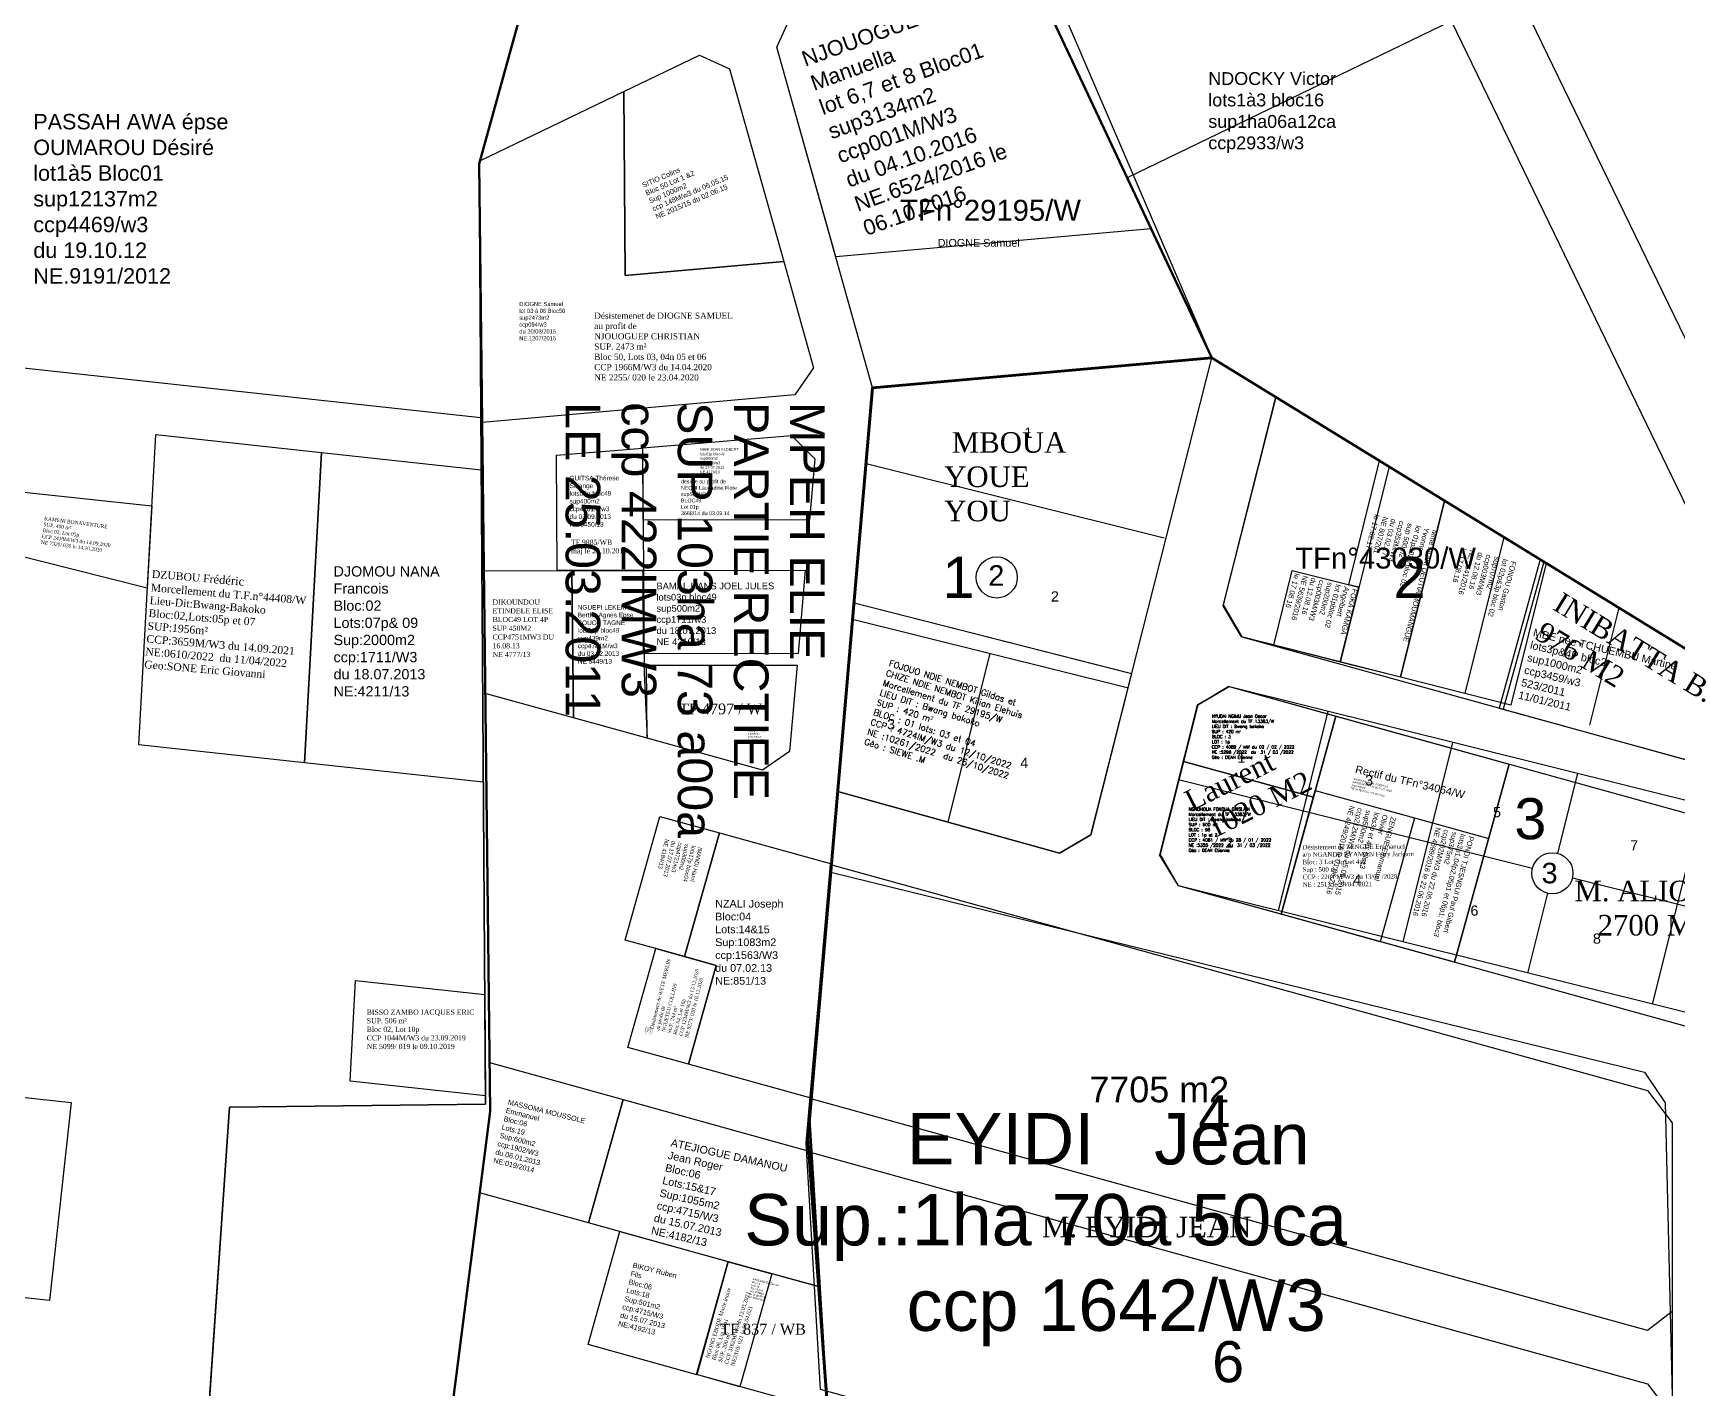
# Model space of a CAD drawing. Header units: millimetres. Extents: x 590121 to 927379, y 438565 to 1441738.
# Drawn here: x 925174.1 to 925493.9, y 1439660.3 to 1439923.9 of the extents above; entities that cross this region are included whole.
import ezdxf

# ---------------------------------------------------------------- set-up
doc = ezdxf.new("R2010")
doc.units = ezdxf.units.MM
doc.header["$LTSCALE"] = 10
for name, color, linetype in [('end maj 26 02 2021', 30, 'Continuous'), ('MAJ AVRIL 2021', 7, 'Continuous'), ('MAJ FEV 2022', 7, 'Continuous'), ('MAJ JAN 2022', 12, 'Continuous'), ('TF Annulés', 8, 'Continuous')]:
    doc.layers.add(name, color=color, linetype=linetype)
doc.styles.get("Standard").update_dxf_attribs({"font": 'arial.ttf'})
doc.styles.add('Times 1.0', font='times.ttf', dxfattribs={"width": 0.99, "height": 1})
doc.styles.add('Times 4.0', font='times.ttf', dxfattribs={"width": 0.99, "height": 2})

msp = doc.modelspace()

# ---------------------------------------------------------------- linework, layer by layer
for p, q in [((925393.36, 1439764.13), (925397.94, 1439782.17)), ((925397.94, 1439782.17), (925423.19, 1439775.19)), ((925423.19, 1439775.19), (925416.89, 1439752.43)), ((925396.95, 1439757.95), (925393.36, 1439764.13)), ((925416.89, 1439752.43), (925396.95, 1439757.95)), ((925416.89, 1439752.43), (925416.89, 1439752.43))]:
    msp.add_line(p, q)
at = {"flags": 128}
msp.add_lwpolyline([(925198.04, 1439845.77), (925230.24, 1439842.28), (925226.92, 1439781.89), (925194.73, 1439785.39)], close=True, dxfattribs=at)
at = {"color": 1, "flags": 128}
msp.add_lwpolyline([(925406.79, 1439796.73), (925427.56, 1439790.98), (925423.19, 1439775.19), (925397.94, 1439782.17), (925400.74, 1439793.22)], close=True, dxfattribs=at)
at = {"color": 3, "flags": 128}
msp.add_lwpolyline([(925397.94, 1439782.17), (925423.19, 1439775.19), (925416.89, 1439752.43), (925396.95, 1439757.95), (925393.36, 1439764.13), (925397.94, 1439782.17)], dxfattribs=at)
at = {"color": 1, "lineweight": -3, "ltscale": 0.0014, "flags": 128}
msp.add_lwpolyline([(925155.87, 1439718.59), (925181.54, 1439715.81), (925177.33, 1439677.3), (925151.67, 1439680.09)], close=True, dxfattribs=at)
at = {"color": 150, "flags": 128}
msp.add_lwpolyline([(925309.37, 1439684.84), (925317.82, 1439682.51), (925311.65, 1439660.53), (925303.2, 1439662.87)], close=True, dxfattribs=at)
at = {"layer": 'end maj 26 02 2021', "color": 3, "linetype": 'ByBlock'}
for p, q in [((925179.09, 1440337.89), (925403.41, 1439860.67)), ((925337.45, 1439854.84), (925403.41, 1439860.67)), ((925403.41, 1439860.67), (925626.23, 1439723.85)), ((925324.83, 1439708.81), (925337.45, 1439854.84)), ((925336.42, 1439550.42), (925324.83, 1439708.81))]:
    msp.add_line(p, q, dxfattribs=at)
at = {"layer": 'end maj 26 02 2021', "color": 5, "linetype": 'ByBlock'}
for p, q in [((925339.6, 1439996.42), (925403.41, 1439860.67)), ((925260.89, 1439898.44), (925281.73, 1439973.69)), ((925262.15, 1439715.47), (925260.89, 1439898.44)), ((925262.15, 1439715.47), (925260.89, 1439898.44)), ((925403.41, 1439860.67), (925337.45, 1439854.84)), ((925200.47, 1439542.15), (925212.37, 1439714.88)), ((925200.47, 1439542.15), (925212.37, 1439714.88)), ((925212.37, 1439714.88), (925262.15, 1439715.47)), ((925212.37, 1439714.88), (925262.15, 1439715.47)), ((925324.83, 1439708.81), (925336.42, 1439550.42))]:
    msp.add_line(p, q, dxfattribs=at)
at = {"layer": 'end maj 26 02 2021', "color": 7, "linetype": 'ByBlock'}
for p, q in [((925363.97, 1439952.57), (925403.41, 1439860.67)), ((925626.23, 1439723.85), (925403.41, 1439860.67)), ((925405.61, 1439812.46), (925415.91, 1439853)), ((925336.18, 1439840.11), (925394.19, 1439825.68)), ((925437.9, 1439839.49), (925428.41, 1439801.51)), ((925460.24, 1439825.78), (925452.64, 1439795.36)), ((925409.22, 1439806.38), (925405.61, 1439812.46)), ((925482.58, 1439812.06), (925476.87, 1439789.2)), ((925333.56, 1439809.85), (925386.95, 1439796.56)), ((925360.26, 1439803.21), (925352.08, 1439770.36)), ((925400.55, 1439793.13), (925406.61, 1439796.77)), ((925576.6, 1439754.33), (925406.61, 1439796.77)), ((925400.55, 1439793.13), (925393.28, 1439764.02)), ((925426.02, 1439791.92), (925416.33, 1439753.11)), ((925450.27, 1439785.87), (925440.58, 1439747.06)), ((925465.8, 1439761.37), (925396.92, 1439778.57)), ((925474.53, 1439779.81), (925470.65, 1439764.29)), ((925498.78, 1439773.75), (925489.09, 1439734.95)), ((925396.92, 1439757.96), (925393.28, 1439764.02)), ((925603.85, 1439726.91), (925473.56, 1439759.44)), ((925578.15, 1439712.71), (925396.92, 1439757.96)), ((925468.72, 1439756.52), (925464.84, 1439741))]:
    msp.add_line(p, q, dxfattribs=at)
at = {"layer": 'end maj 26 02 2021', "linetype": 'ByBlock'}
for p, q in [((925502.88, 1439849.2), (925459.31, 1439939.21)), ((925387, 1439895.78), (925450.02, 1439926.25)), ((925329.31, 1439760.62), (925487.6, 1439721.73)), ((925487.6, 1439721.73), (925491.6, 1439715.77)), ((925491.6, 1439715.77), (925493.93, 1439620.8)), ((925328.48, 1439658.94), (925324.83, 1439708.81))]:
    msp.add_line(p, q, dxfattribs=at)
at = {"layer": 'end maj 26 02 2021', "linetype": 'ByBlock', "ltscale": 0.0014}
for p, q in [((925260.89, 1439898.44), (925262.15, 1439715.47)), ((925467.31, 1439821.43), (925459.32, 1439792.56)), ((925459.32, 1439792.56), (925499.6, 1439781.42)), ((925212.37, 1439714.88), (925200.47, 1439542.15)), ((925262.15, 1439715.47), (925212.37, 1439714.88))]:
    msp.add_line(p, q, dxfattribs=at)
at = {"layer": 'end maj 26 02 2021', "color": 0, "linetype": 'ByBlock'}
for p, q in [((925403.41, 1439860.67), (925337.45, 1439854.84)), ((925379.87, 1439767.86), (925403.41, 1439860.67)), ((925626.23, 1439723.85), (925403.41, 1439860.67)), ((925337.45, 1439854.84), (925324.5, 1439708)), ((925415.91, 1439853), (925405.66, 1439812.6)), ((925468.01, 1439821), (925460.08, 1439792.35)), ((925333.83, 1439813), (925387.84, 1439799.3)), ((925405.66, 1439812.6), (925409.25, 1439806.42)), ((925409.25, 1439806.42), (925559.45, 1439764.86)), ((925400.74, 1439793.21), (925406.79, 1439796.72)), ((925406.79, 1439796.72), (925590.21, 1439745.97)), ((925393.37, 1439764.12), (925400.74, 1439793.21)), ((925400.74, 1439793.21), (925393.37, 1439764.12)), ((925416.89, 1439752.43), (925427.56, 1439790.98)), ((925450.63, 1439743.09), (925461.29, 1439781.64)), ((925330.66, 1439776.29), (925373.82, 1439764.34)), ((925373.82, 1439764.34), (925379.87, 1439767.86)), ((925329.28, 1439762.14), (925488.18, 1439718.17)), ((925396.95, 1439757.94), (925393.37, 1439764.12)), ((925558.7, 1439713.18), (925396.95, 1439757.94)), ((925488.18, 1439718.17), (925493, 1439711.84)), ((925488.18, 1439671.48), (925325.26, 1439716.57)), ((925493, 1439711.84), (925493, 1439675.15)), ((925324.59, 1439706.37), (925488.18, 1439661.11)), ((925493, 1439675.15), (925488.18, 1439671.48)), ((925488.18, 1439661.11), (925493, 1439654.77))]:
    msp.add_line(p, q, dxfattribs=at)
at = {"layer": 'end maj 26 02 2021', "color": 6, "linetype": 'ByBlock', "lineweight": 50, "ltscale": 0.0014, "flags": 128}
msp.add_lwpolyline([(925665.03, 1438955.68), (925698.18, 1439212.92), (925694.66, 1439547.94), (925626.23, 1439723.85), (925403.41, 1439860.67), (925179.09, 1440337.89), (925328.59, 1440725.96), (925461.94, 1440945.14), (925426.23, 1441284.92), (925217.44, 1441724.31), (925558.88, 1441566.24), (925795.78, 1441474.51), (926028.41, 1441432.43), (926345.65, 1441436.32), (926526.96, 1441473.37)], dxfattribs=at)
at = {"layer": 'end maj 26 02 2021', "linetype": 'ByBlock', "flags": 128}
for points in [[(925185.79, 1439264.16), (925203.51, 1439344.65), (925174.33, 1439346.8), (925229.21, 1439487.92), (925180.26, 1439526.94), (925200.47, 1439542.15), (925212.37, 1439714.88), (925262.15, 1439715.47), (925260.89, 1439898.44), (925281.73, 1439973.69), (925234.59, 1439996.18), (925233.2, 1440029.88), (925222.77, 1440055.65), (925194.25, 1440230.87), (925222.91, 1440244.66)], [(925185.79, 1439264.16), (925203.51, 1439344.65), (925174.33, 1439346.8), (925229.21, 1439487.92), (925180.26, 1439526.94), (925200.47, 1439542.15), (925212.37, 1439714.88), (925262.15, 1439715.47), (925260.89, 1439898.44), (925281.73, 1439973.69), (925234.59, 1439996.18), (925233.2, 1440029.88), (925222.77, 1440055.65), (925194.25, 1440230.87), (925222.91, 1440244.66)], [(925307.64, 1439768.27), (925329.45, 1439762.24), (925325.51, 1439716.64), (925301.62, 1439723.25), (925307.03, 1439742.5), (925300.88, 1439744.2), (925307.64, 1439768.27)]]:
    msp.add_lwpolyline(points, dxfattribs=at)
at = {"layer": 'end maj 26 02 2021', "color": 3, "linetype": 'ByBlock', "lineweight": 50, "ltscale": 0.0014, "flags": 128}
msp.add_lwpolyline([(925403.41, 1439860.67), (925337.45, 1439854.84), (925325.15, 1439712.55), (925339.03, 1439485.95), (925229.21, 1439487.92), (925241.42, 1439545.3), (925263.03, 1439714.07), (925260.89, 1439898.44), (925281.73, 1439973.69), (925234.59, 1439996.18), (925233.2, 1440029.88), (925222.77, 1440055.65), (925194.25, 1440230.87), (925222.91, 1440244.66), (925222.91, 1440244.66)], close=True, dxfattribs=at)
at = {"layer": 'end maj 26 02 2021', "color": 5, "linetype": 'ByBlock', "flags": 128}
msp.add_lwpolyline([(925427.13, 1439973.55), (925514.92, 1439792.2), (925403.41, 1439860.67), (925362.45, 1439947.81), (925420.45, 1439975.71), (925427.13, 1439973.55)], dxfattribs=at)
at = {"layer": 'end maj 26 02 2021', "color": 3, "linetype": 'ByBlock', "lineweight": -3, "ltscale": 0.0014, "flags": 128}
for points in [[(925362.45, 1439947.81), (925403.41, 1439860.67), (925337.45, 1439854.84), (925318.83, 1439921.13), (925321.98, 1439928.13)], [(925415.91, 1439853), (925468.49, 1439820.71), (925461.59, 1439793.09), (925409.22, 1439806.38), (925405.61, 1439812.46)], [(925292.69, 1439843.11), (925292.86, 1439819.32), (925276.11, 1439819.29), (925275.95, 1439841.77)], [(925293.49, 1439800.9), (925322.75, 1439800.9), (925321.3, 1439784.12), (925316.05, 1439780.47), (925293.59, 1439786.69)], [(925427.56, 1439790.98), (925461.29, 1439781.64), (925450.63, 1439743.09), (925416.89, 1439752.43)], [(925309.37, 1439684.86), (925327.15, 1439679.93), (925328.63, 1439655.83), (925303.2, 1439662.87)]]:
    msp.add_lwpolyline(points, close=True, dxfattribs=at)
at = {"layer": 'end maj 26 02 2021', "color": 150, "linetype": 'ByBlock', "lineweight": -3, "ltscale": 0.0014, "flags": 128}
for points in [[(925362.45, 1439947.81), (925391.61, 1439885.78), (925330.29, 1439880.35), (925318.83, 1439921.13), (925321.98, 1439928.13)], [(925289.08, 1439912.51), (925289.33, 1439876.74), (925320.15, 1439879.45), (925325.96, 1439858.76), (925322.33, 1439853.5), (925261.47, 1439848.12), (925260.89, 1439898.44), (925261.05, 1439899.02)], [(925436.07, 1439840.62), (925448.7, 1439832.86), (925440.12, 1439798.54), (925428.41, 1439801.51), (925432.05, 1439816.07), (925430.05, 1439816.51)], [(925168.71, 1439834.95), (925197.24, 1439831.86), (925196.37, 1439815.9), (925168.06, 1439823.03)], [(925448.7, 1439832.86), (925468.49, 1439820.71), (925461.59, 1439793.09), (925440.12, 1439798.54)], [(925419.09, 1439819.3), (925432.05, 1439816.07), (925428.41, 1439801.51), (925415.47, 1439804.8)], [(925295.27, 1439745.76), (925307.03, 1439742.5), (925301.62, 1439723.25), (925289.86, 1439726.5)], [(925236.88, 1439739.53), (925262, 1439736.8), (925262.14, 1439717.12), (925235.81, 1439719.98)]]:
    msp.add_lwpolyline(points, close=True, dxfattribs=at)
at = {"layer": 'end maj 26 02 2021', "linetype": 'ByBlock', "ltscale": 0.0014, "flags": 128}
for points in [[(925118.83, 1439944.12), (925269.91, 1439931), (925260.89, 1439898.44), (925261.23, 1439848.98), (925107.14, 1439865.71), (925118.45, 1439937.01)], [(925303.77, 1439919.57), (925309.63, 1439916.93), (925320.15, 1439879.45), (925289.33, 1439876.73), (925289.08, 1439912.51)], [(925289.08, 1439912.51), (925289.33, 1439876.73), (925320.15, 1439879.45), (925325.96, 1439858.76), (925322.33, 1439853.5), (925261.47, 1439848.12), (925260.89, 1439898.44), (925261.05, 1439899.02)]]:
    msp.add_lwpolyline(points, close=True, dxfattribs=at)
at = {"layer": 'end maj 26 02 2021', "color": 3, "linetype": 'ByBlock', "lineweight": 60, "ltscale": 0.0014, "flags": 128}
msp.add_lwpolyline([(925403.41, 1439860.67), (925626.23, 1439723.85), (925694.66, 1439547.94), (925698.18, 1439212.92), (925665.03, 1438955.68), (925715.09, 1438590.1), (925841.26, 1438441.57), (925550, 1438420.5), (925365.01, 1438465.18), (925310, 1438743.2), (925294.47, 1438982.09), (925329.96, 1439159.25), (925342.69, 1439395.58), (925336.42, 1439550.42), (925324.83, 1439708.81), (925337.45, 1439854.84)], close=True, dxfattribs=at)
at = {"layer": 'end maj 26 02 2021', "linetype": 'ByBlock', "lineweight": -3, "ltscale": 0.0014, "flags": 128}
for points in [[(925321.67, 1439845.6), (925326.22, 1439841.03), (925325.19, 1439829.14), (925292.8, 1439829.08), (925292.77, 1439843.18)], [(925230.24, 1439842.28), (925261.3, 1439838.91), (925261.72, 1439778.11), (925226.92, 1439781.89)], [(925292.69, 1439843.11), (925292.86, 1439819.32), (925278.95, 1439819.29), (925276.11, 1439819.28), (925275.95, 1439841.77)], [(925278.95, 1439819.29), (925279.28, 1439790.64), (925262.09, 1439795.4), (925261.81, 1439819.26), (925276.11, 1439819.29)], [(925292.86, 1439819.32), (925293, 1439799.32), (925293.59, 1439786.69), (925279.28, 1439790.64), (925278.95, 1439819.29)], [(925324.35, 1439819.38), (925322.95, 1439803.15), (925292.85, 1439803.09), (925292.82, 1439819.32)], [(925293.49, 1439800.9), (925322.75, 1439800.9), (925321.3, 1439784.12), (925316.05, 1439780.47), (925293.59, 1439786.69)], [(925296.07, 1439771.47), (925307.64, 1439768.27), (925300.88, 1439744.2), (925295.27, 1439745.76), (925289.31, 1439747.4)], [(925295.27, 1439745.76), (925300.88, 1439744.2), (925307.03, 1439742.5), (925301.62, 1439723.25), (925289.86, 1439726.5)], [(925262.92, 1439723.58), (925288.93, 1439716.38), (925282.19, 1439692.38), (925261.01, 1439698.25), (925263.03, 1439714.07)], [(925288.93, 1439716.38), (925325.54, 1439706.25), (925327.15, 1439679.93), (925309.37, 1439684.84), (925282.19, 1439692.38)], [(925288.27, 1439690.7), (925309.37, 1439684.86), (925303.28, 1439662.84), (925282.1, 1439668.71)]]:
    msp.add_lwpolyline(points, close=True, dxfattribs=at)
at = {"layer": 'end maj 26 02 2021', "color": 150, "linetype": 'ByBlock', "lineweight": -3, "ltscale": 0.0014, "flags": 128}
for points in [[(925423.56, 1439776.52), (925442.84, 1439771.19), (925436.17, 1439747.09)], [(925442.86, 1439771.18), (925457.32, 1439767.18)]]:
    msp.add_lwpolyline(points, dxfattribs=at)
at = {"layer": 'end maj 26 02 2021', "linetype": 'ByBlock', "flags": 128}
msp.add_lwpolyline([(925329.28, 1439762.14), (925488.18, 1439718.17), (925493, 1439711.84), (925493, 1439619.12), (925488.18, 1439615.45), (925327.3, 1439659.97), (925324.5, 1439708)], close=True, dxfattribs=at)
at = {"layer": 'end maj 26 02 2021', "linetype": 'ByBlock'}
for centre in [(925361.59, 1439817.96), (925469.68, 1439760.41)]:
    msp.add_circle(centre, 4, dxfattribs=at)
for p in [(925403.41, 1439860.67), (925337.45, 1439854.84), (925325.15, 1439712.55)]:
    msp.add_point(p, dxfattribs=at)
at = {"layer": 'MAJ AVRIL 2021', "flags": 128}
msp.add_lwpolyline([(925423.56, 1439776.52), (925442.84, 1439771.19), (925436.17, 1439747.09), (925416.89, 1439752.43)], close=True, dxfattribs=at)
at = {"layer": 'MAJ JAN 2022', "color": 1, "lineweight": -3, "ltscale": 0.0014, "flags": 128}
msp.add_lwpolyline([(925406.79, 1439796.73), (925427.56, 1439790.98)], dxfattribs=at)
at = {"layer": 'TF Annulés', "color": 1, "lineweight": 30, "ltscale": 0.0014, "flags": 128}
msp.add_lwpolyline([(925333.83, 1439813), (925387.82, 1439799.3), (925379.87, 1439767.86), (925373.82, 1439764.34), (925330.66, 1439776.29)], close=True, dxfattribs=at)

# ---------------------------------------------------------------- texts
at = {"insert": (925340.89, 1439801.92), "char_height": 1.2, "attachment_point": 1, "rotation": 342.4942}
msp.add_mtext_dynamic_manual_height_columns('{\\Fromanc|c0;FOJOUO NDIE NEMBOT Gildas et \\PCHIZE NDIE NEMBOT Kilian Elehuis \\PMorcellement du TF 29195/W  \\PLIEU DIT : Bwang bakoko \\PSUP : 420 m\\fTimes New Roman|b0|i0|c186|p18;²\\Fromanc|c0;\\PBLOC : 01 lots: 03 et 04\\PCCP : 4724IM/W3 du 12/10/2022\\PNE :10261/2022  du 26/10/2022\\PGéo : SIEWE .M }', width=62.0824, gutter_width=12.5, heights=[0], dxfattribs=at)
at = {"char_height": 0.6, "attachment_point": 1}
for s, insert in [('{\\Fromanc|c0;NYUDAI NGIMU Jean Oscar  \\PMorcellement du TF 13383/W  \\PLIEU DIT : Bwang bakoko \\PSUP : 420 m}²{\\Fromanc|c0;\\PBLOC : 3\\PLOT : 1p \\PCCP : 4089 / MW du 02 / 02 / 2022\\PNE :5298 /2022  du  31 / 03 /2022\\PGéo : DEAH Etienne }', (925403.43, 1439791.28)), ('{\\Fromanc|c0;NGNOHOUA FOKOUA GHISLAIN  \\PMorcellement du TF 13383/W  \\PLIEU DIT : Bwang bakoko \\PSUP : 600 m}²{\\Fromanc|c0;\\PBLOC : 98\\PLOT : 1p et 2\\PCCP : 4081 / MW du 28 / 01 / 2022\\PNE :5355 /2022  du  31 / 03 /2022\\PGéo : DEAH Etienne }', (925398.92, 1439773.18))]:
    msp.add_mtext_dynamic_manual_height_columns(s, width=62.0824, gutter_width=12.5, heights=[0], dxfattribs=dict(at, insert=insert))
at = {"layer": 'end maj 26 02 2021', "color": 1, "linetype": 'ByBlock'}
for s, p in [('TFn°29195/W', (925342.8, 1439887.35)), ('TFn°43030/W', (925419.65, 1439819.69))]:
    msp.add_text(s, height=4.0738, dxfattribs=at).set_placement(p)
at = {"layer": 'end maj 26 02 2021', "linetype": 'ByBlock', "ltscale": 0.0014}
for s, height, p in [('ccp 422IMW3', 6.7392, (925288.64, 1439852.06)), ('SUP 103ha 73 a00a', 6.7392, (925299.55, 1439852.06)), ('LE 25.03.2011', 6.7392, (925277.73, 1439852.06)), ('PARTIE RECTIEE', 6.7392, (925310.46, 1439852.06)), ('MPEH ELIE', 6.739, (925321.37, 1439852.06))]:
    msp.add_text(s, height=height, rotation=270, dxfattribs=at).set_placement(p)
at = {"layer": 'end maj 26 02 2021', "linetype": 'ByBlock'}
for s, height, p in [('1', 2, (925366.95, 1439845.1)), ('1', 2, (925366.95, 1439845.1)), ('1', 2, (925366.95, 1439845.1)), ('1', 2, (925366.95, 1439845.1)), ('2', 4, (925359.96, 1439816.34)), ('2', 4, (925359.96, 1439816.34)), ('2', 4, (925359.96, 1439816.34)), ('2', 4, (925359.96, 1439816.34)), ('2', 2, (925372.13, 1439813.26)), ('2', 2, (925372.13, 1439813.26)), ('2', 2, (925372.13, 1439813.26)), ('2', 2, (925372.13, 1439813.26)), ('3', 2, (925340.26, 1439788.4)), ('3', 2, (925340.26, 1439788.4)), ('3', 2, (925340.26, 1439788.4)), ('3', 2, (925340.26, 1439788.4)), ('4', 2, (925366.17, 1439780.89)), ('4', 2, (925366.17, 1439780.89)), ('4', 2, (925366.17, 1439780.89)), ('4', 2, (925366.17, 1439780.89)), ('1', 2, (925408.39, 1439781.93)), ('1', 2, (925408.39, 1439781.93)), ('1', 2, (925408.39, 1439781.93)), ('1', 2, (925408.39, 1439781.93)), ('3', 2, (925433.26, 1439777.52)), ('3', 2, (925433.26, 1439777.52)), ('3', 2, (925433.26, 1439777.52)), ('3', 2, (925433.26, 1439777.52)), ('5', 2, (925458.13, 1439771.31)), ('5', 2, (925458.13, 1439771.31)), ('5', 2, (925458.13, 1439771.31)), ('5', 2, (925458.13, 1439771.31)), ('2', 2, (925406.06, 1439765.36)), ('2', 2, (925406.06, 1439765.36)), ('2', 2, (925406.06, 1439765.36)), ('2', 2, (925406.06, 1439765.36)), ('7', 2, (925484.81, 1439764.84)), ('7', 2, (925484.81, 1439764.84)), ('7', 2, (925484.81, 1439764.84)), ('7', 2, (925484.81, 1439764.84)), ('3', 4, (925467.58, 1439758.45)), ('3', 4, (925467.58, 1439758.45)), ('3', 4, (925467.58, 1439758.45)), ('3', 4, (925467.58, 1439758.45)), ('4', 2, (925430.93, 1439758.11)), ('4', 2, (925430.93, 1439758.11)), ('4', 2, (925430.93, 1439758.11)), ('4', 2, (925430.93, 1439758.11)), ('6', 2, (925453.73, 1439752.15)), ('6', 2, (925453.73, 1439752.15)), ('6', 2, (925453.73, 1439752.15)), ('6', 2, (925453.73, 1439752.15)), ('8', 2, (925477.56, 1439746.71)), ('8', 2, (925477.56, 1439746.71)), ('8', 2, (925477.56, 1439746.71)), ('8', 2, (925477.56, 1439746.71))]:
    msp.add_text(s, height=height, dxfattribs=at).set_placement(p)
at = {"layer": 'end maj 26 02 2021', "color": 0, "linetype": 'ByBlock'}
for s, height, p in [('1', 8, (925351.05, 1439813.97)), ('2', 8, (925438.77, 1439813.97)), ('3', 8, (925462.28, 1439767.03)), ('7705 m2', 5, (925379.61, 1439715.85)), ('4', 8, (925400.79, 1439709.24)), ('6', 8, (925403.5, 1439661.39))]:
    msp.add_text(s, height=height, dxfattribs=at).set_placement(p)
at = {"layer": 'end maj 26 02 2021', "linetype": 'ByBlock', "lineweight": -3, "ltscale": 0.0014, "style": 'Times 1.0', "width": 0.99}
for s, p in [('DIKOUNDOU', (925263.52, 1439812.67)), ('ETINDELE ELISE', (925263.52, 1439810.97)), ('BLOC49 LOT 4P', (925263.52, 1439809.28)), ('CCP4751MW3 DU', (925263.52, 1439805.88)), ('SUP 450M2', (925263.52, 1439807.58)), ('16.08.13', (925263.52, 1439804.18)), ('NE 4777/13', (925263.52, 1439802.48))]:
    msp.add_text(s, height=1, dxfattribs=at).set_placement(p)
at = {"layer": 'end maj 26 02 2021', "color": 1, "linetype": 'ByBlock'}
msp.add_text('T.F.44408/W', height=25, rotation=290.5418, dxfattribs=at).set_placement((925084.23, 1439735.66))
at = {"layer": 'end maj 26 02 2021', "color": 7, "linetype": 'ByBlock'}
for s, p in [('EYIDI   Jean', (925344.07, 1439703.77)), ('   Sup.:1ha 70a 50ca', (925300.81, 1439688.02)), ('ccp 1642/W3', (925344.07, 1439671.39))]:
    msp.add_text(s, height=10, dxfattribs=at).set_placement(p)
at = {"layer": 'end maj 26 02 2021', "color": 5, "linetype": 'ByBlock', "insert": (925323.33, 1439920.11), "char_height": 3, "width": 50.3006, "attachment_point": 1, "rotation": 19.9281}
msp.add_mtext('{\\C7;NJOUOGUEP LAPTCHE Manuella \\Plot 6,7 et 8 Bloc01\\Psup3134m2\\Pccp001M/W3\\Pdu 04.10.2016\\PNE.6524/2016 le \\P06.10.2016}', dxfattribs=at)
at = {"layer": 'end maj 26 02 2021', "color": 5, "linetype": 'ByBlock', "attachment_point": 1}
for s, insert, char_height, width in [('NDOCKY Victor\\Plots1à3 bloc16\\Psup1ha06a12ca\\Pccp2933/w3', (925402.74, 1439916.26), 2.5, 64.88), ('{\\C7;PASSAH AWA épse\\POUMAROU Désiré\\Plot1à5 Bloc01\\Psup12137m2\\Pccp4469/w3\\Pdu 19.10.12\\PNE.9191/2012}', (925174.19, 1439908.13), 3, 43.1352), ('{\\C7;DIOGNE Samuel}', (925350.11, 1439883.81), 1.5, 21.5676), ('{\\C7;DIOGNE Samuel\\Plot 03 à 06 Bloc50\\Psup2473m2\\Pccp094/w3\\Pdu 20/03/2015\\PNE.1207/2015}', (925268.72, 1439871.56), 0.8, 17.2541)]:
    msp.add_mtext(s, dxfattribs=dict(at, insert=insert, char_height=char_height, width=width))
at = {"layer": 'end maj 26 02 2021', "linetype": 'ByBlock', "ltscale": 0.0014, "attachment_point": 1}
for s, insert, char_height, width, rotation in [('{\\C7;SITIO Colins\\PBloc 50 Lot 1 &2\\PSup 1000m2\\Pccp 148M/w3 du 06.05.15\\PNE 2015/15 du 02.06.15}', (925292.47, 1439894.68), 0.9965, 23.9273, 23.1468), ('{\\C7;MASSOMA MOUSSOLE\\PEmmanuel\\PBloc:06\\PLots:19\\PSup:600m2\\Pccp:1902/W3 \\Pdu 06.01.2013\\PNE:019/2014}', (925266.66, 1439716.42), 1, 30.23, 346.028), ('{\\C7;ATEJIOGUE DAMANOU\\PJean Roger\\PBloc:06\\PLots:15&17\\PSup:1055m2\\Pccp:4715/W3 \\Pdu 15.07.2013\\PNE:4182/13}', (925298.41, 1439708.78), 1.5, 30.23, 347.3939), ('{\\C7;BIKOY Ruben\\PFils\\PBloc:06\\PLots:18\\PSup:501m2\\Pccp:4715/W3 \\Pdu 15.07.2013\\PNE:4192/13}', (925290.93, 1439684.69), 1, 30.23, 346.0281), ('{\\C7;BASSANGUEN Etienne\\PBloc:06\\PLots:16\\PSup:512m2\\Pccp:4798/W3 \\Pdu 13.09.2013\\PNE:5550/2013}', (925314.18, 1439681.65), 0.35, 10.5805, 346.028)]:
    msp.add_mtext(s, dxfattribs=dict(at, insert=insert, char_height=char_height, width=width, rotation=rotation))
at = {"layer": 'end maj 26 02 2021', "color": 150, "linetype": 'ByBlock', "lineweight": -3, "ltscale": 0.0014, "attachment_point": 1, "style": 'Times 1.0'}
for s, insert, char_height, width in [('{\\C1;Désistemenet de DIOGNE SAMUEL \\Pau profit de\\P\\C256;NJOUOGUEP CHRISTIAN\\PSUP. 2473 m²\\PBloc 50, Lots 03, 04n 05 et 06\\PCCP 1966M/W3 du 14.04.2020\\PNE 2255/ 020 le 23.04.2020}', (925283.3, 1439869.48), 1.2, 92.3691), ('{\\C1;TF 9885/WB\\Pmaj le 22.10.2019}', (925278.77, 1439825.31), 1, 21.2325), ('{\\C1;TF 4797 / W}', (925299.79, 1439793.43), 2.1, 38.3583), ('{\\C256;BISSO ZAMBO JACQUES ERIC\\PSUP. 506 m²\\PBloc 02, Lot 10p\\PCCP 1044M/W3 du 23.09.2019\\PNE 5099/ 019 le 09.10.2019}', (925239.04, 1439733.89), 1, 78.8949), ('{\\C1;TF 837 / WB}', (925307.8, 1439672.76), 2.1, 38.3583)]:
    msp.add_mtext(s, dxfattribs=dict(at, insert=insert, char_height=char_height, width=width))
at = {"layer": 'end maj 26 02 2021', "color": 0, "linetype": 'ByBlock', "char_height": 4, "attachment_point": 1, "style": 'Times 4.0'}
for s, insert, width in [('{\\fTimes New Roman|b0|i0|c0|p18; MBOUA\\PYOUE\\PYOU\\P}    ', (925351.37, 1439846.22), 32.8434), ('M. ALIOU\\P   2700 M2\\P    ', (925473.98, 1439758.97), 54.2357), ('M. EYIDI JEAN\\P{\\H0.3125x;    }', (925370.4, 1439693.59), 54.2357)]:
    msp.add_mtext(s, dxfattribs=dict(at, insert=insert, width=width))
at = {"layer": 'end maj 26 02 2021', "color": 0, "linetype": 'ByBlock', "attachment_point": 1}
for s, insert, char_height, width, rotation in [('NAMI JEAN FLOBERT\\Plots01p bloc49\\Psup500m2\\Pccp4720/w3\\Pdu 17.07.2013\\PNE 4178/13', (925303.88, 1439843.13), 0.5259, 37.912, 0.0957), ('GUITSA Thérese \\PSolange\\Plots02p bloc49\\Psup400m2\\Pccp4781M/w3\\Pdu 03.09.2013\\PNE 5450/13', (925278.49, 1439837.74), 0.9, 64.88, 0.0957), ('Mme NDIKI DEUTIA MOUMANGUE Yvonne\\Plot 01p&02p bloc 02\\Psup 500m2\\Pccp353M/W3 \\Pdu 03.02.17\\PNE 807/201 \\Ple 17.02.17', (925447.37, 1439827.04), 1, 24.4217, 255.12), ('FONOU Gaston\\Plot 02p&3p bloc 02\\Psup707m2\\Pccp003M/W3 \\Pdu 12.08.16\\PNE 5641/2016 \\Ple 17.08.16', (925462.67, 1439820.97), 1, 24.4217, 255.1205), ('BAMAL HANS JOEL JULES\\Plots03p bloc49\\Psup500m2\\Pccp1711/w3\\Pdu 18.07.2013\\PNE 4210/13', (925295.4, 1439816.93), 1.3, 64.88, 0.0957), ('FOKA KAMGA \\PAngelbert\\Plot 01pbloc 02\\Psup200m2\\Pccp003M/W3 \\Pdu 12.08.16\\PNE 5639/2016 \\Ple 17.08.16', (925431.81, 1439815.59), 1, 24.4217, 255.1205), ('NGUEPI LEKEMO\\PBerthe Agnes Epse \\PSOUOP TAGNE \\Plots04p bloc49\\Psup439m2\\Pccp4781M/w3\\Pdu 03.02.2013\\PNE 5449/13', (925280.09, 1439812.59), 0.9, 64.88, 0.0957), ('MBE nee TCHUEMBU Martine\\Plots3p&4P bloc2\\Psup1000m2\\Pccp3459/w3\\P523/2011\\P11/01/2011', (925466.17, 1439808.04), 1.5, 64.88, 346.5889), ('TIMNAIN Julius \\Plots03p,5 ; bloc49\\Psup500m2\\Pccp4798/w3\\Pdu 13.09.2013\\PNE 5551/2013', (925313.18, 1439788.86), 0.3469, 17.3126, 0.0957), ('{\\C1;Rectif du TFn°34064/W} \\P{\\H0.25x;suivant réquisition n°615/Y.10\\P/MINDCAF/5/P530 du 10.12.2015\\Psup1400m2\\PNE 3478/2016 le 27.04.2016}', (925431.57, 1439781.43), 1.5, 29.5084, 346.59), ('ZENGUE Emmanuel \\POlivier\\Plots3p et 4p; bloc3\\Psup500m2\\Pccp212M/W3 du 25.06.2015\\PNE 4249/2016 le 01.06.2016', (925439.28, 1439771.24), 1, 64.88, 255.1205), ('PONDI TJESNGUI Paul Gilbert\\Plots3p1,04p2,05p1 et 06p1; bloc3\\Psup375m2\\Pccp202M/W3 du 22.06.2016\\PNE 4699/2016 le 22.06.2016', (925454.44, 1439767.46), 1, 24.4217, 255.1205), ('IMANDI Hanri\\Plots17p bloc04\\Psup300m2\\Pccp4721/w3\\Pdu 17.07.2013\\PNE 4184/13', (925304.36, 1439765.37), 0.8, 64.88, 256.5571), ('WETE Merlin\\Plots16p bloc04\\Psup244m2\\Pccp4843/w3\\Pdu 24.10.2013\\PNE 6525/13', (925294.82, 1439730.33), 0.16, 12.976, 256.5571)]:
    msp.add_mtext(s, dxfattribs=dict(at, insert=insert, char_height=char_height, width=width, rotation=rotation))
at = {"layer": 'end maj 26 02 2021', "linetype": 'ByBlock', "ltscale": 0.0014, "attachment_point": 1}
for s, insert, char_height, width in [('{\\C1;desiste au profit de\\PNECHI Laucadine Flore\\Psup500M2\\PBLOC49\\PLot 01p\\P3668/14 du 03.09.14}', (925300.16, 1439837), 0.741, 20.5637), ('{\\C7;DJOMOU NANA\\PFrancois\\PBloc:02\\PLots:07p& 09\\PSup:2000m2\\Pccp:1711/W3 \\Pdu 18.07.2013\\PNE:4211/13}', (925232.59, 1439820.14), 2, 30.23), ('{\\C7;NZALI Joseph\\PBloc:04\\PLots:14&15\\PSup:1083m2\\Pccp:1563/W3 \\Pdu 07.02.13\\PNE:851/13}', (925306.83, 1439755.24), 1.5, 30.23)]:
    msp.add_mtext(s, dxfattribs=dict(at, insert=insert, char_height=char_height, width=width))
at = {"layer": 'end maj 26 02 2021', "color": 150, "linetype": 'ByBlock', "lineweight": -3, "ltscale": 0.0014, "attachment_point": 1, "style": 'Times 1.0'}
for s, insert, char_height, width, rotation in [('{\\C256;KAMENI BONAVENTURE \\PSUP. 400 m²\\PBloc 02, Lot 05p\\PCCP 2410M/W3 du 14.09.2020\\PNE 7320/ 020 le 14.10.2020}', (925176.35, 1439829.81), 0.7, 30.4128, 352.4469), ('{\\C1;Désistement de WETE MERLIN\\Pau profit de\\C256;\\PNGUETEU COLLINS\\PSUP. 244 m²\\PBloc 04, Lot 16p\\PCCP 1234M/W3 du 13.12.2020\\PNE 9273/ 020 le 18.12.2020}', (925294.11, 1439730.22), 0.7, 20.751, 76.012), ('{\\C256;NGONO EBODE Marie louise \\P\\fTimes New Roman|b0|i0|c186|p18;Bloc \\fTimes New Roman|b0|i0|c0|p18;06\\fTimes New Roman|b0|i0|c186|p18;, Lot \\fTimes New Roman|b0|i0|c0|p18;16p1\\P\\fTimes New Roman|b0|i0|c186|p18;SUP. \\fTimes New Roman|b0|i0|c0|p18;200\\fTimes New Roman|b0|i0|c186|p18; m²\\PCCP \\fTimes New Roman|b0|i0|c0|p18;3162\\fTimes New Roman|b0|i0|c186|p18;M/W3 du \\fTimes New Roman|b0|i0|c0|p18;12.03.2021\\P\\fTimes New Roman|b0|i0|c186|p18;NE\\fTimes New Roman|b0|i0|c0|p18;2310\\fTimes New Roman|b0|i0|c186|p18;/ 0\\fTimes New Roman|b0|i0|c0|p18;21\\fTimes New Roman|b0|i0|c186|p18; le \\fTimes New Roman|b0|i0|c0|p18;08.04.021}', (925304.94, 1439666.2), 0.76172, 39.7232, 72.8149)]:
    msp.add_mtext(s, dxfattribs=dict(at, insert=insert, char_height=char_height, width=width, rotation=rotation))
at = {"layer": 'end maj 26 02 2021', "color": 0, "linetype": 'ByBlock', "char_height": 4, "attachment_point": 1, "style": 'Times 4.0'}
for s, insert, width, rotation in [('{\\fTimes New Roman|b0|i0|c0|p18;INIBATTA B. \\P976 M2\\P}    ', (925471.63, 1439815.26), 36.9163, 328.5), (' Laurent\\P  1020 M2', (925396.35, 1439775.35), 25.89, 26.6152)]:
    msp.add_mtext(s, dxfattribs=dict(at, insert=insert, width=width, rotation=rotation))
at = {"layer": 'MAJ AVRIL 2021', "insert": (925421.05, 1439765.94), "char_height": 0.8722, "attachment_point": 1, "rotation": 0.3618}
msp.add_mtext('\\A1;{\\fGeorgia|b0|i0|c0|p18;Désistement de ZENGUE Emmanuel\\Pa/p NGANDO EYAMAN Ferry Jackson\\PBloc: 3 Lot: 3p1 et 4p2\\PSup : 500 m²\\PCCP : 2204 M/W3 du 13/07 /2020\\PNE : 2513 le 28/04 /2021}', dxfattribs=at)
at = {"layer": 'MAJ FEV 2022', "color": 2, "insert": (925197.34, 1439819.47), "char_height": 1.5, "width": 31.6074, "attachment_point": 1, "rotation": 355.1889}
msp.add_mtext('\\A1;{\\fTimes New Roman|b0|i0|c0|p18;\\C0;DZUBOU Fr\\A0;\\H1.083x;\\C256;édéric\\fMS Shell Dlg 2|b0|i0|c0|p0;\\H0.6538x;\\C2;\\P\\A1;\\fTimes New Roman|b0|i0|c0|p18;\\H1.412x;\\C1;Morcellement du T.F.n%%D44408/W\\P\\C256;Lieu-Dit:Bwang-Bakoko\\PBloc:02,Lots:05p et 07\\PSUP:1956m²\\P\\C0;CCP:3659M/W3 du 14.09.2021\\PNE:0610/2022  du 11/04/2022 \\PGeo:SONE Eric Giovanni}', dxfattribs=at)

doc.saveas('drawing.dxf')
